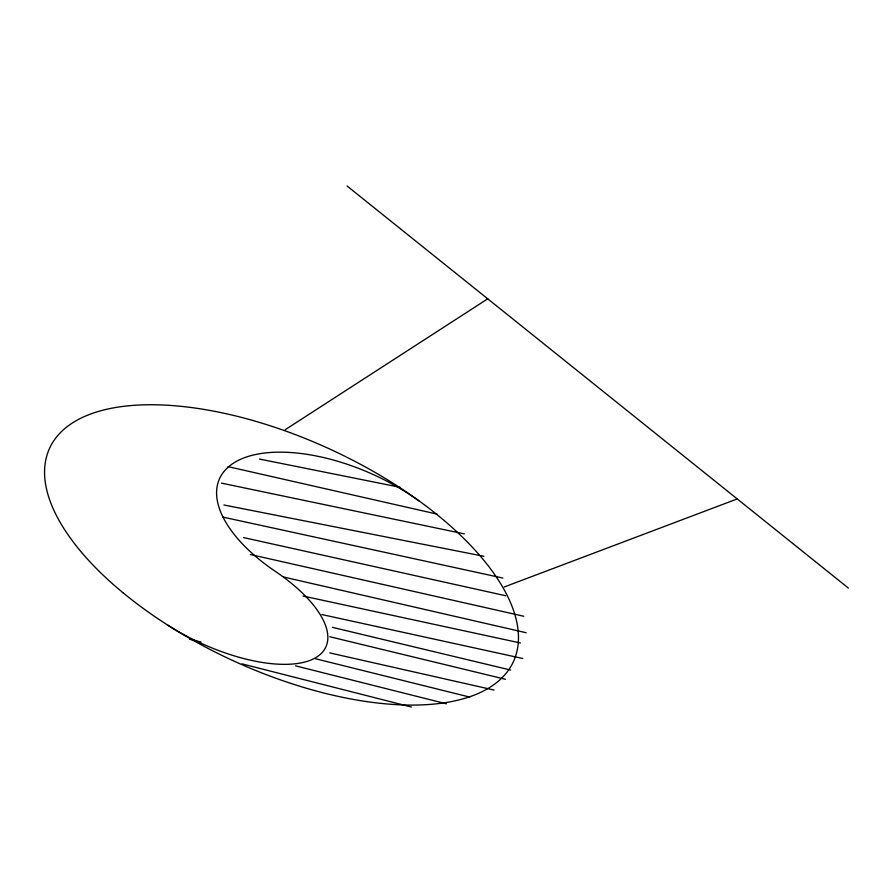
<?xml version="1.0" encoding="UTF-8"?>
<svg xmlns="http://www.w3.org/2000/svg" width="893" height="893" viewBox="0 0 893 893"><rect width="100%" height="100%" fill="white"/><g stroke="black" fill="none" stroke-linecap="round" stroke-linejoin="round"><path stroke-width="1.34" d="M285.291 429.656L487.734 298.82M504.255 586.969L737.227 498.93M223.886 504.98L483.839 556.272M259.472 459.058L400.12 487.299M221.397 483.113L464.293 533.869M303.028 596.033L520.407 642.982M222.58 517.025L502.826 578.039M321.882 614.551L522.773 658.498M243.488 537.553L505.661 595.731M250.364 554.508L523.756 616.259M228.072 466.637L437.09 514.122M329.763 652.906L494.097 690.066M283.695 577.045L526.133 632.735M332.43 627.344L510.684 670.063M329.796 636.742L505.46 679.283M314.782 658.565L469.707 697.087M189.562 639.165L201.059 642.056M295.538 665.843L446.366 703.807M241.992 663.879L411.349 707.01M347.053 185.99L848.35 588.063M418.705 500.783A136.015 66.16 23.8 0 0 238.677 460.196A136.015 66.16 23.8 0 0 275.424 571.442A118.389 49.874 25.4 0 1 313.521 658.844A118.389 49.874 25.4 0 1 167.203 624.821M123.201 592.896A255.264 116.336 24.7 0 0 513.263 661.947A255.264 116.336 24.7 0 0 207.991 410.099A255.264 116.336 24.7 0 0 123.201 592.896"/></g></svg>
